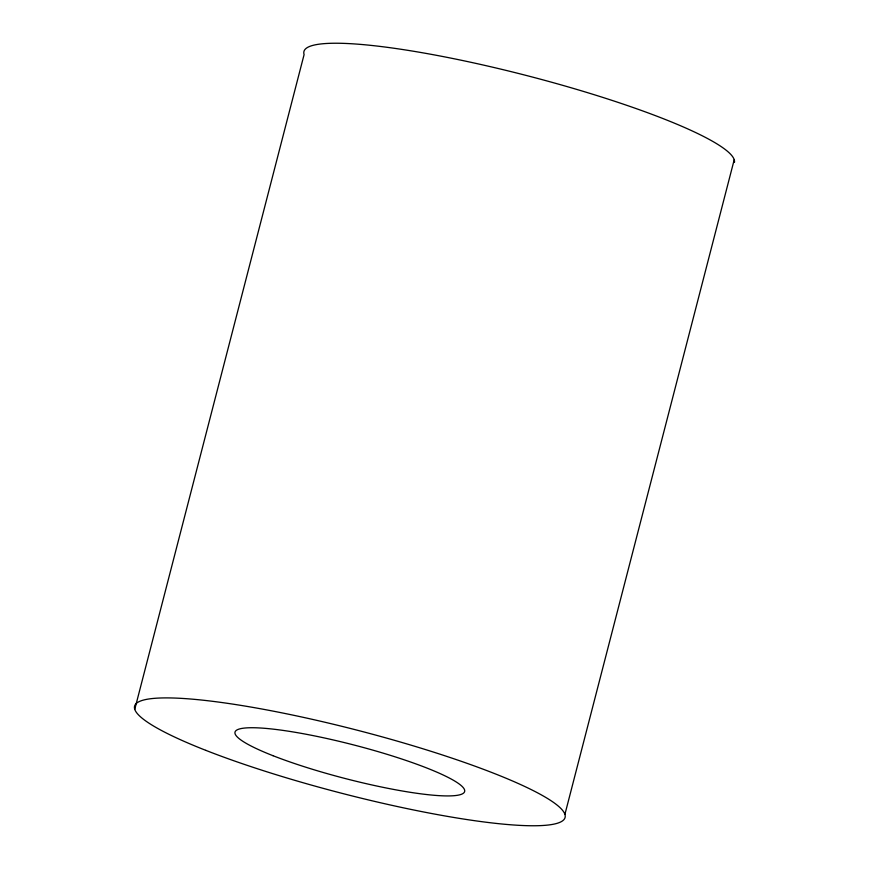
<?xml version="1.0" encoding="UTF-8"?>
<svg xmlns="http://www.w3.org/2000/svg" width="869" height="869" viewBox="0 0 869 869"><rect width="100%" height="100%" fill="white"/><g stroke="black" fill="none" stroke-linecap="round" stroke-linejoin="round"><path stroke-width="1.3" d="M134.782 709.256L304.096 54.584A222.29 32.468 14.5 0 1 515.773 72.79A222.29 32.468 14.5 0 1 734.468 162.307M564.904 814.416L734.218 159.744M205.834 750.36A222.29 32.468 14.5 0 0 560.538 822.031A222.29 32.468 14.5 0 0 283.164 713.112A222.29 32.468 14.5 0 0 205.834 750.36M273.04 755.715A118.553 17.315 14.5 0 0 462.21 793.94A118.553 17.315 14.5 0 0 314.285 735.847A118.553 17.315 14.5 0 0 273.04 755.715"/></g></svg>
